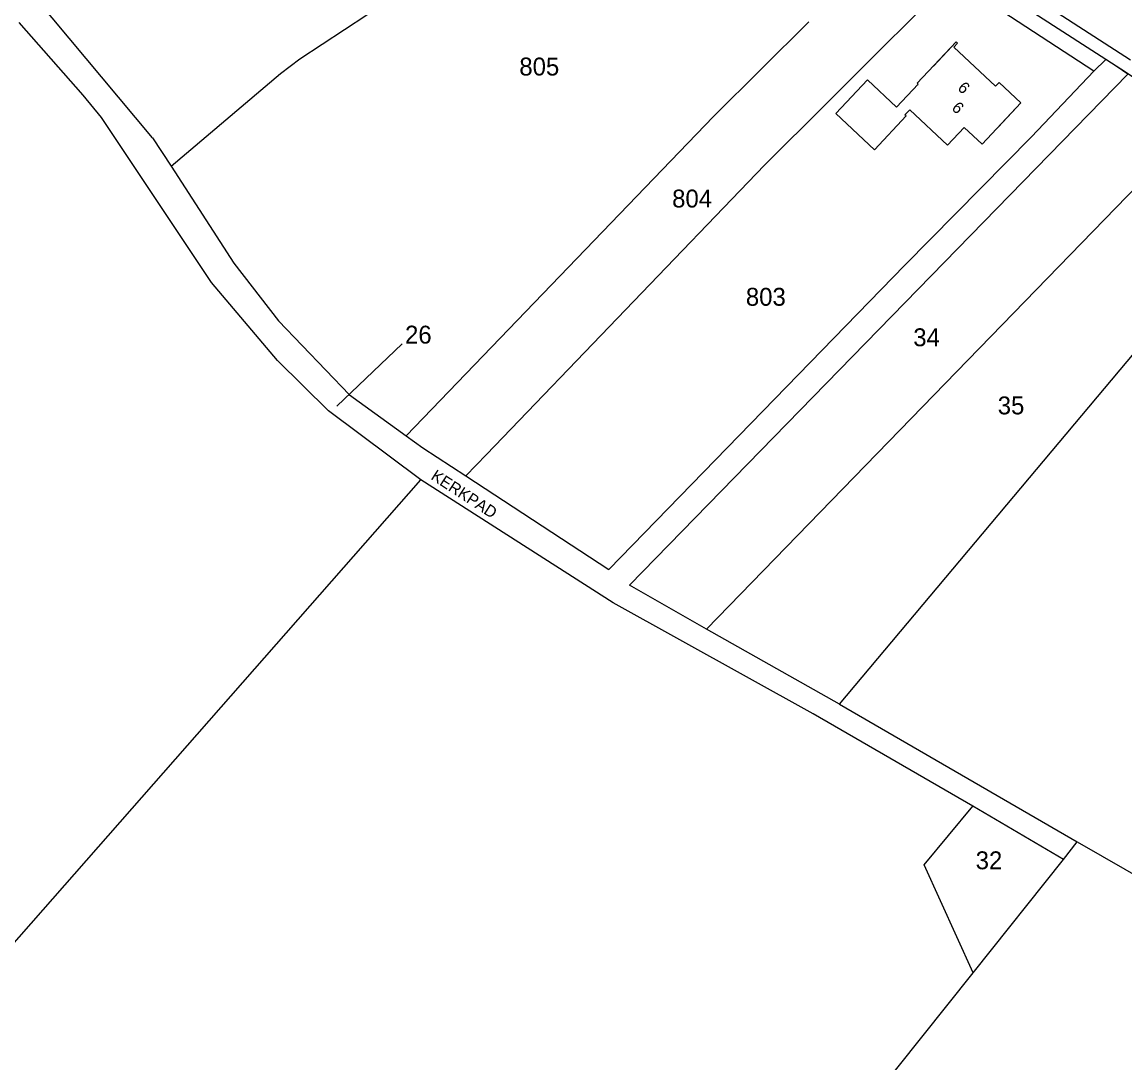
# Model space of a CAD drawing. Extents: x 191865 to 199936, y 328943 to 333393.
# Drawn here: x 192806.5 to 192973, y 331726.5 to 331883.6 of the extents above; entities that cross this region are included whole.
import ezdxf

# ---------------------------------------------------------------- set-up
doc = ezdxf.new("R2010")
doc.units = 0
for name, color, linetype in [('aanpijling perceelnummer', 7, 'Continuous'), ('hoofdgebouw', 7, 'Continuous'), ('huisnummer', 7, 'Continuous'), ('Level 2', 7, 'Continuous'), ('Level 39', 7, 'Continuous'), ('Level 8', 7, 'Continuous'), ('perceelgrens', 7, 'Continuous'), ('perceelnummer', 7, 'Continuous'), ('straatnaam', 7, 'Continuous')]:
    doc.layers.add(name, color=color, linetype=linetype)

msp = doc.modelspace()

# ---------------------------------------------------------------- linework, layer by layer
at = {"layer": 'aanpijling perceelnummer'}
msp.add_line((192863.91, 331835.04), (192854.05, 331825.61), dxfattribs=at)
at = {"layer": 'hoofdgebouw'}
for p, q in [((192941.62, 331874.35), (192947.52, 331880.59)), ((192939.95, 331869.42), (192939.78, 331869.58))]:
    msp.add_line(p, q, dxfattribs=at)
for points in [[(192957.29, 331871.38), (192954.01, 331874.49), (192953.45, 331873.93), (192947.16, 331879.82), (192947.7, 331880.41), (192947.52, 331880.59)], [(192939.95, 331869.42), (192935.16, 331864.32), (192929.36, 331869.79), (192934.12, 331874.89), (192938.51, 331870.74), (192941.78, 331874.2)], [(192941.74, 331874.14), (192941.78, 331874.2), (192941.62, 331874.35)], [(192957.29, 331871.38), (192951.43, 331865.16), (192948.73, 331867.7), (192946.2, 331865.02), (192940.52, 331870.37), (192939.78, 331869.58)]]:
    msp.add_lwpolyline(points, dxfattribs=at)
at = {"layer": 'Level 2'}
msp.add_lwpolyline([(192953.85, 331867.75), (192957.29, 331871.38), (192954.01, 331874.49), (192953.45, 331873.93), (192947.16, 331879.82), (192947.7, 331880.41), (192947.52, 331880.59), (192944.09, 331876.95)], dxfattribs=at)
at = {"layer": 'Level 8'}
msp.add_line((192971.64, 331876.95), (192922.82, 331908.45), dxfattribs=at)
msp.add_lwpolyline([(192895.51, 331928.36), (192925.02, 331909.43), (192973.83, 331877.89)], dxfattribs=at)
msp.add_arc((192760.36, 331561.32), 379.82, 52.5457, 56.2031, dxfattribs=at)
at = {"layer": 'perceelgrens'}
for p, q in [((192946.85, 331890.19), (192932.78, 331876.12)), ((192968.29, 331876.19), (192946.85, 331890.19)), ((192826.22, 331866.11), (192807, 331889.14)), ((192815.74, 331872.55), (192806.1, 331883.54)), ((192925.25, 331883.65), (192910.89, 331869.36)), ((192970.11, 331877.94), (192968.29, 331876.19)), ((192973.42, 331875.72), (192898.22, 331798.59)), ((192932.78, 331876.12), (192927.86, 331871.2)), ((192818.54, 331869.17), (192815.74, 331872.55)), ((192927.86, 331871.2), (192918.57, 331861.98)), ((192835.12, 331844.3), (192818.54, 331869.17)), ((192864.52, 331821.13), (192910.89, 331869.36)), ((192909.83, 331791.99), (192983.95, 331868.31)), ((192826.22, 331866.11), (192829.03, 331861.85)), ((192876.62, 331818.35), (192918.57, 331861.98)), ((192929.88, 331780.66), (192995.86, 331859.27)), ((192845.08, 331832.5), (192835.12, 331844.3)), ((192852.76, 331824.92), (192845.08, 331832.5)), ((192866.69, 331814.5), (192852.76, 331824.92)), ((192864.48, 331821.16), (192864.52, 331821.13)), ((192876.62, 331818.35), (192873.49, 331815.1)), ((192756.56, 331689.1), (192866.69, 331814.5)), ((192895.72, 331795.93), (192866.69, 331814.5)), ((192909.83, 331791.99), (192898.22, 331798.59)), ((192925.92, 331779.2), (192895.72, 331795.93)), ((192929.88, 331780.66), (192909.83, 331791.99)), ((192929.88, 331780.66), (192965.75, 331759.87)), ((192950.01, 331765.26), (192925.92, 331779.2)), ((192951.75, 331764.26), (192950.01, 331765.26)), ((192963.68, 331757.19), (192951.75, 331764.26)), ((192963.68, 331757.19), (192965.75, 331759.87)), ((192965.75, 331759.87), (192989.88, 331746)), ((192950.08, 331740.11), (192963.68, 331757.19))]:
    msp.add_line(p, q, dxfattribs=at)
for points in [[(192829.03, 331861.85), (192845.55, 331875.83), (192848.43, 331878.04), (192858.59, 331884.67), (192862.69, 331887.71), (192865.69, 331890.67), (192869.54, 331895.22), (192871.81, 331898.38), (192874.64, 331903.07), (192877.32, 331909.24), (192878.77, 331913.94), (192880.18, 331919.72), (192881.31, 331925.52), (192886.02, 331931.65)], [(192973.42, 331875.72), (192971.64, 331876.95), (192970.11, 331877.94)], [(192939.77, 331846.89), (192958.9, 331866.26), (192968.29, 331876.19)], [(192829.03, 331861.85), (192838.51, 331847.2), (192845.24, 331838.5), (192855.95, 331827.35), (192864.48, 331821.16)], [(192873.49, 331815.1), (192895.09, 331801), (192939.77, 331846.89)], [(192864.52, 331821.13), (192867.01, 331819.32), (192873.49, 331815.1)], [(192950.08, 331740.11), (192942.7, 331756.4), (192950.01, 331765.26)], [(192847.81, 331611.96), (192919.5, 331701.76), (192950.08, 331740.11)]]:
    msp.add_lwpolyline(points, dxfattribs=at)

# ---------------------------------------------------------------- texts
at = {"layer": 'huisnummer'}
msp.add_text('6', height=1.75, rotation=316.8659, dxfattribs=at).set_placement((192947.61, 331873.5))
at = {"layer": 'Level 39'}
msp.add_text('6', height=1.75, rotation=316.9311, dxfattribs=at).set_placement((192946.71, 331870.48))
at = {"layer": 'perceelnummer'}
for s, p in [('805', (192881.58, 331875.53)), ('804', (192904.64, 331855.61)), ('803', (192915.77, 331840.78)), ('26', (192864.33, 331835.07)), ('34', (192941.03, 331834.67)), ('35', (192953.78, 331824.39)), ('32', (192950.45, 331755.74))]:
    msp.add_text(s, height=2.7, dxfattribs=at).set_placement(p)
at = {"layer": 'straatnaam'}
msp.add_text('KERKPAD', height=1.75, rotation=327.0098, dxfattribs=at).set_placement((192868.1, 331814.68))

doc.saveas('drawing.dxf')
